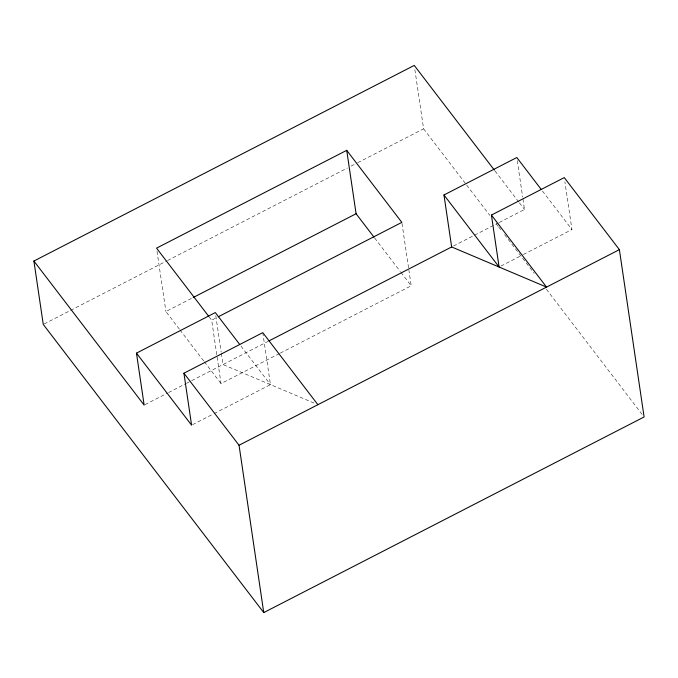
<?xml version="1.0" encoding="UTF-8"?>
<svg xmlns="http://www.w3.org/2000/svg" width="678" height="678" viewBox="0 0 678 678"><rect width="100%" height="100%" fill="white"/><g stroke="black" fill="none" stroke-linecap="round" stroke-linejoin="round"><path stroke-width="0.51" stroke-dasharray="3.39 2.54" d="M44.206 323.948L166.593 261.005M167.534 260.522L347.356 168.042M351.119 166.102L356.764 163.195M357.704 162.712L423.606 128.82L414.707 68.529M179.373 329.144L165.915 311.549L192.272 297.989M279.404 353.569L221.036 383.587L211.672 320.177L217.316 317.279M145.084 404.622L167.61 393.037M168.551 392.554L185.45 383.858M186.391 383.375L268.166 341.322M453.514 245.995L498.338 222.935M499.279 222.46L524.492 209.485L522.806 198.052M280.345 353.085L411.207 285.785L408.902 270.191M192.535 424.691L213.189 414.072M214.121 413.588L270.446 384.621L262.928 333.695M500.966 266.064L522.441 255.021M523.382 254.538L571.944 229.562L564.884 181.755M314.024 403.054L223.003 364.544L221.308 353.119M542.459 191.026L571.944 229.562M495.008 170.958L518.721 201.951M519.365 202.79L524.492 209.485M423.606 128.82L466.04 184.263M466.676 185.111L489.821 215.35M496.254 223.748L498.177 226.274M498.822 227.113L500.745 229.63M504.61 234.673L534.179 273.319M546.392 289.277L642.168 414.453M374.671 238.037L400.308 271.539M400.952 272.378L411.207 285.785M240.961 346.085L270.446 384.621M209.104 316.829L211.672 320.177M180.009 329.983L203.731 360.976M204.366 361.806L221.036 383.587M517.28 160.644L522.653 197.018M401.995 223.409L408.749 269.149M215.79 315.702L221.155 352.077M157.008 251.258L165.915 311.549"/><path stroke-width="1.02" d="M541.171 189.357L516.814 157.525L443.971 194.984L499.093 267.022L491.423 215.062L564.265 177.594L619.387 249.64L644.1 416.97L263.75 612.59L43.265 324.431L33.9 261.03L414.25 65.41L494.364 170.119M218.257 316.787L401.842 222.376L346.721 150.338L156.55 248.14L208.468 315.99M193.213 297.506L356.086 213.739L346.721 150.338M33.9 261.03L144.143 405.105L136.473 353.136L215.324 312.583L239.681 344.416M136.473 353.136L191.594 425.174L183.924 373.214L262.776 332.652L317.897 404.698M269.107 340.839L451.65 246.953L546.544 287.099L491.423 215.062M263.75 612.59L239.046 445.251L619.387 249.64M356.086 213.739L374.027 237.198M183.924 373.214L239.046 445.251M443.971 194.984L451.65 246.953"/></g></svg>
